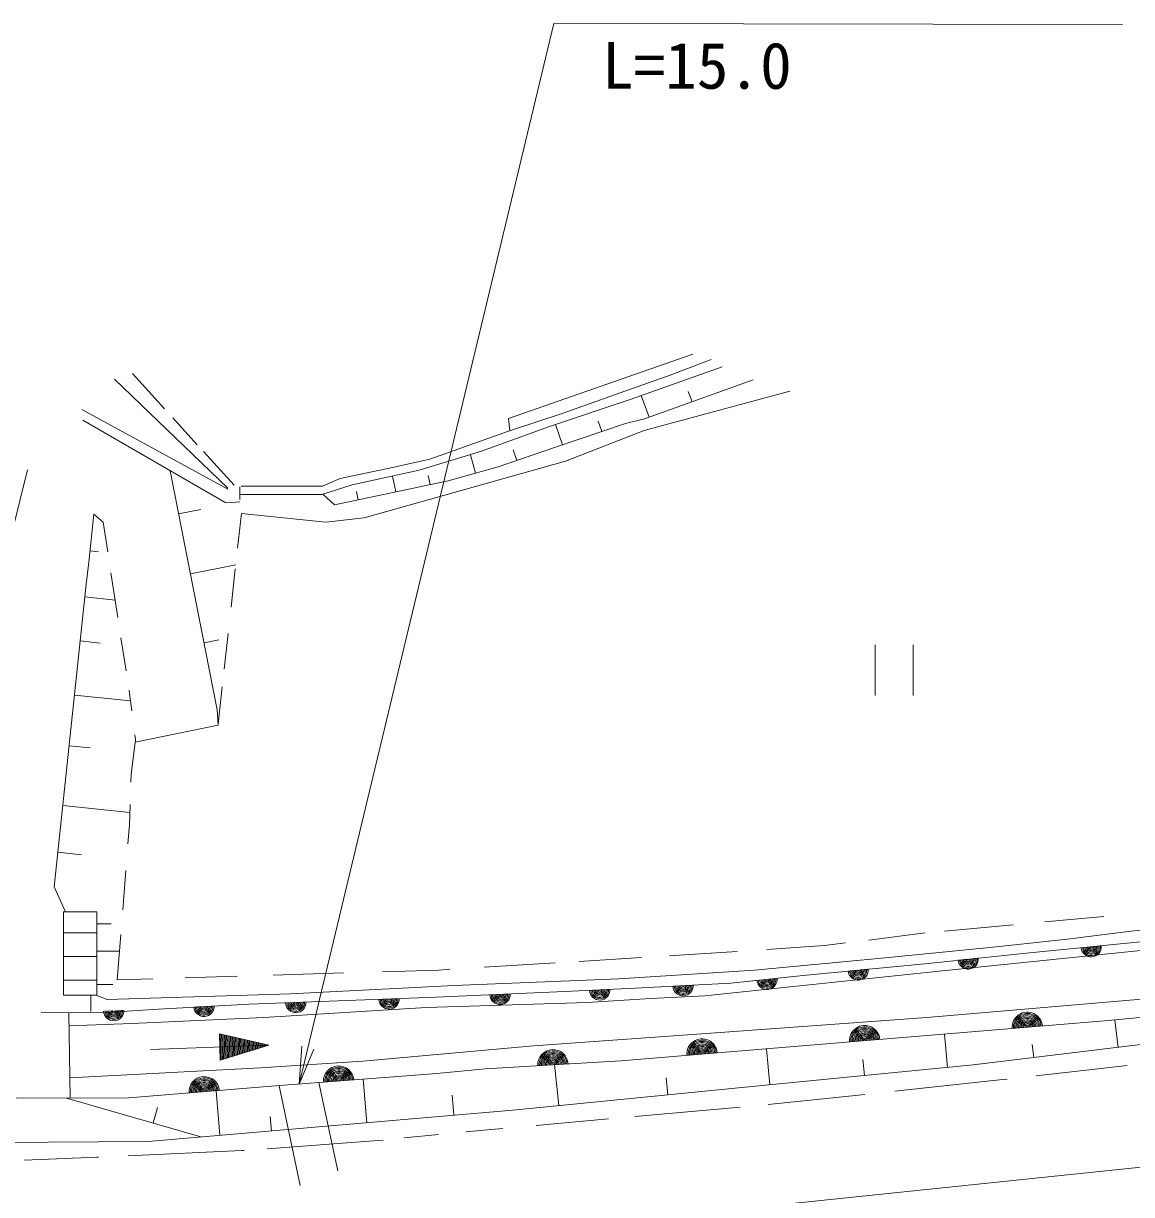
# Model space of a CAD drawing. Units: millimetres, scale not verified. Extents: x 40000 to 680000, y 20000 to 380000.
# Drawn here: x 499718 to 543401, y 271324 to 317499 of the extents above; entities that cross this region are included whole.
import ezdxf
from ezdxf.enums import TextEntityAlignment as Align

# ---------------------------------------------------------------- set-up
doc = ezdxf.new("R2010")
doc.units = ezdxf.units.MM
doc.header["$LTSCALE"] = 1000
for name, color, linetype, lineweight in [('M-BGD', 2, 'Continuous', 13), ('M-BGD-EXST', 7, 'Continuous', 13), ('M-TTL', 7, 'Continuous', 13), ('M-TTL-TXT', 7, 'Continuous', 13)]:
    doc.layers.add(name, color=color, linetype=linetype, lineweight=lineweight)
doc.styles.add('ＭＳ ゴシック', font='')
doc.styles.get('ＭＳ ゴシック').set_extended_font_data('MS Gothic')

# ---------------------------------------------------------------- blocks, each defined once
blk = doc.blocks.new('open_arrow')
at = {"color": 0, "linetype": 'Continuous', "lineweight": -2}
blk.add_lwpolyline([(7.5, 1.25), (0, 0), (7.5, -1.25)], dxfattribs=at)

msp = doc.modelspace()

# ---------------------------------------------------------------- linework, layer by layer
at = {"layer": 'M-BGD'}
msp.add_line((517770, 269706), (564229, 274527), dxfattribs=at)
at = {"layer": 'M-BGD-EXST'}
msp.add_line((520625, 317499), (543041, 317461), dxfattribs=at)
at = {"layer": 'M-TTL'}
for p, q in [((518844, 301925), (526110, 304462)), ((523632, 302669), (527257, 303962)), ((525212, 303632), (526825, 304245)), ((503302, 303468), (507770, 299175)), ((504017, 303700), (505282, 302307)), ((523017, 302852), (525212, 303632)), ((524197, 301904), (528487, 303446)), ((524182, 301454), (529933, 302996)), ((525928, 302992), (526076, 302579)), ((520456, 301608), (523632, 302669)), ((520988, 302139), (523017, 302852)), ((524073, 302826), (524381, 301970)), ((502021, 302272), (507770, 299142)), ((518843, 301426), (520988, 302139)), ((502054, 301857), (507693, 298591)), ((505605, 301951), (506571, 300888)), ((517779, 300629), (520456, 301608)), ((518888, 301442), (518844, 301925)), ((520655, 300776), (523448, 301722)), ((520697, 301688), (520969, 300883)), ((522373, 301818), (522513, 301405)), ((523448, 301722), (524197, 301904)), ((515734, 300315), (518843, 301426)), ((521088, 300246), (524182, 301454)), ((506817, 300616), (508020, 299291)), ((515318, 299883), (517779, 300629)), ((518427, 300014), (520655, 300776)), ((519022, 300690), (519167, 300267)), ((513151, 298001), (521088, 300246)), ((514271, 299984), (515734, 300315)), ((517338, 300496), (517541, 299767)), ((498995, 296332), (499872, 299895)), ((507361, 290441), (505500, 299861)), ((512209, 299554), (514271, 299984)), ((512674, 299304), (515318, 299883)), ((516465, 299467), (518427, 300014)), ((508249, 298724), (508253, 299224)), ((508301, 299258), (511511, 299255)), ((511477, 298923), (512674, 299304)), ((511511, 299255), (512209, 299554)), ((511975, 298523), (516465, 299467)), ((514271, 299654), (514401, 299033)), ((515672, 299674), (515747, 299316)), ((508251, 298925), (511477, 298923)), ((511517, 298935), (511975, 298523)), ((512842, 299043), (512910, 298720)), ((506716, 298338), (505835, 298164)), ((507720, 298593), (508249, 298635)), ((502290, 296262), (502493, 298144)), ((502493, 298144), (502863, 297841)), ((502863, 297841), (503044, 296659)), ((508159, 296811), (508310, 298173)), ((508310, 298173), (511638, 297834)), ((511638, 297834), (513151, 298001)), ((502677, 296663), (502337, 296699)), ((502188, 295388), (502290, 296262)), ((508086, 296147), (506303, 295795)), ((507902, 294482), (508069, 295995)), ((503169, 295843), (503439, 294081)), ((500933, 283453), (502188, 295388)), ((503335, 294762), (502135, 294888)), ((503563, 293275), (503762, 291975)), ((507633, 292043), (507787, 293442)), ((502746, 293070), (501953, 293154)), ((507424, 293194), (506840, 293078)), ((533296, 291005), (533297, 293005)), ((534797, 293004), (534796, 291004)), ((503937, 290787), (501729, 291020)), ((503880, 291206), (503899, 291082)), ((503899, 291082), (503988, 290392)), ((507393, 289871), (507555, 291339)), ((507395, 289835), (507361, 290441)), ((504120, 289163), (507395, 289835)), ((504133, 289267), (503963, 287888)), ((504110, 289445), (504133, 289267)), ((502343, 288934), (501519, 289021)), ((503963, 287888), (503953, 287579)), ((503911, 286392), (501272, 286670)), ((503922, 286700), (503894, 285905)), ((503894, 285905), (503836, 285149)), ((502013, 284725), (501078, 284824)), ((503755, 284107), (503633, 282548)), ((501370, 282477), (500933, 283453)), ((501302, 282477), (501300, 279182)), ((501302, 282477), (502614, 282476)), ((502611, 279181), (502614, 282476)), ((539986, 282071), (542312, 282283)), ((503172, 282003), (502613, 282003)), ((536029, 281711), (538735, 281957)), ((540875, 281400), (543061, 281668)), ((543061, 281668), (545684, 281968)), ((502613, 281648), (501302, 281649)), ((503558, 281579), (503418, 279786)), ((531293, 281140), (532120, 281244)), ((533039, 281360), (535260, 281641)), ((536066, 280161), (549415, 281528)), ((537815, 281067), (540875, 281400)), ((539132, 280831), (544486, 281362)), ((503506, 280916), (502612, 280917)), ((525192, 280739), (525778, 280775)), ((525778, 280775), (527847, 280912)), ((529029, 280990), (531293, 281140)), ((533410, 280634), (537815, 281067)), ((535325, 278312), (564595, 280803)), ((535384, 280440), (539132, 280831)), ((502612, 280707), (501301, 280709)), ((517884, 280288), (520677, 280460)), ((521623, 280519), (524079, 280670)), ((528535, 280167), (533410, 280634)), ((530453, 279966), (535384, 280440)), ((503418, 279786), (504821, 279829)), ((506087, 279868), (508145, 279932)), ((509567, 279976), (512337, 280062)), ((513870, 280109), (516094, 280178)), ((516094, 280178), (516532, 280205)), ((516699, 279572), (523188, 279836)), ((523188, 279836), (528535, 280167)), ((526584, 279160), (536066, 280161)), ((527607, 279658), (530453, 279966)), ((502611, 279780), (501300, 279781)), ((503242, 279608), (502611, 279609)), ((510243, 279242), (516699, 279572)), ((521041, 279326), (523831, 279464)), ((523831, 279464), (527607, 279658)), ((501300, 279182), (502611, 279181)), ((502376, 279181), (502375, 278543)), ((502577, 279181), (503014, 279013)), ((503014, 279013), (510243, 279242)), ((508615, 278829), (515969, 279105)), ((515969, 279105), (521041, 279326)), ((521944, 278895), (524432, 279061)), ((524432, 279061), (526584, 279160)), ((500412, 278498), (502782, 278496)), ((501565, 275126), (501501, 278497)), ((502782, 278496), (505036, 278635)), ((505036, 278635), (508615, 278829)), ((509200, 278301), (515589, 278699)), ((515589, 278699), (521944, 278895)), ((542496, 278181), (547263, 278666)), ((501511, 277971), (503988, 278070)), ((503988, 278070), (509200, 278301)), ((523265, 276603), (542496, 278181)), ((527188, 277714), (535325, 278312)), ((542743, 278206), (542873, 277129)), ((507441, 277659), (507479, 276624)), ((509391, 277213), (507441, 277659)), ((507473, 277651), (507511, 276634)), ((507524, 277640), (507560, 276649)), ((507574, 277628), (507610, 276664)), ((507625, 277617), (507659, 276680)), ((507675, 277605), (507709, 276695)), ((507726, 277594), (507758, 276710)), ((507776, 277582), (507808, 276725)), ((507827, 277571), (507857, 276740)), ((507877, 277559), (507907, 276756)), ((507928, 277547), (507956, 276771)), ((507978, 277536), (508006, 276786)), ((508028, 277524), (508055, 276801)), ((508079, 277513), (508105, 276817)), ((519824, 277182), (527188, 277714)), ((536023, 277650), (536151, 276340)), ((537156, 276438), (547329, 277668)), ((504722, 277040), (509391, 277213)), ((509391, 277213), (507479, 276624)), ((508129, 277501), (508154, 276832)), ((508180, 277490), (508204, 276847)), ((508230, 277478), (508253, 276862)), ((508281, 277467), (508302, 276877)), ((508331, 277455), (508352, 276893)), ((508382, 277443), (508401, 276908)), ((508432, 277432), (508451, 276923)), ((508483, 277420), (508500, 276938)), ((508533, 277409), (508550, 276954)), ((508583, 277397), (508599, 276969)), ((508634, 277386), (508649, 276984)), ((508684, 277374), (508698, 276999)), ((508735, 277363), (508748, 277015)), ((508785, 277351), (508797, 277030)), ((508836, 277340), (508847, 277045)), ((508886, 277328), (508896, 277060)), ((508937, 277316), (508946, 277075)), ((508987, 277305), (508995, 277091)), ((509038, 277293), (509045, 277106)), ((509088, 277282), (509094, 277121)), ((509139, 277270), (509143, 277136)), ((509189, 277259), (509193, 277152)), ((509239, 277247), (509242, 277167)), ((509290, 277236), (509292, 277182)), ((509340, 277224), (509341, 277197)), ((513099, 276583), (519824, 277182)), ((529008, 277074), (529146, 275657)), ((539481, 277242), (539543, 276726)), ((517918, 276281), (523265, 276603)), ((532813, 276656), (532874, 276020)), ((501550, 275921), (509064, 276318)), ((509064, 276318), (513099, 276583)), ((516015, 276102), (517918, 276281)), ((520658, 276446), (520819, 274830)), ((528843, 275628), (537156, 276438)), ((539636, 276005), (543229, 276413)), ((509816, 275618), (514474, 275976)), ((511361, 275737), (512105, 272260)), ((513107, 275871), (513253, 274159)), ((514474, 275976), (516015, 276102)), ((525058, 275922), (525124, 275258)), ((534074, 275396), (538315, 275855)), ((538315, 275855), (538496, 275876)), ((503871, 275134), (509816, 275618)), ((507309, 275414), (507458, 273664)), ((509795, 275616), (510629, 271679)), ((516612, 275238), (516679, 274451)), ((519008, 274650), (528843, 275628)), ((529072, 274881), (532767, 275255)), ((532767, 275255), (532881, 275267)), ((499431, 275119), (503871, 275134)), ((506717, 273600), (501415, 275126)), ((505005, 274754), (504829, 274143)), ((523822, 274397), (527824, 274755)), ((527824, 274755), (527967, 274769)), ((504637, 273423), (519008, 274650)), ((509450, 274404), (509498, 273838)), ((519926, 274049), (522785, 274304)), ((517168, 273794), (518140, 273889)), ((518140, 273889), (518610, 273931)), ((493563, 273348), (504637, 273423)), ((509329, 273132), (513701, 273456)), ((513701, 273456), (513901, 273475)), ((514720, 273555), (516085, 273688)), ((503851, 272850), (508321, 273057)), ((508321, 273057), (508424, 273065)), ((499748, 272680), (502605, 272793)), ((502605, 272793), (502672, 272796))]:
    msp.add_line(p, q, dxfattribs=at)
for centre, radius, start, end in [((541809, 281097), 400, 185.6606, 5.6606), ((541809, 281097), 400, 185.6606, 5.6606), ((541809, 281097), 350, 185.6606, 5.6606), ((541809, 281097), 300, 185.6606, 5.6606), ((541809, 281097), 250, 185.6606, 5.6606), ((541809, 281097), 200, 185.6606, 5.6606), ((541809, 281097), 150, 185.6606, 5.6606), ((541809, 281097), 100, 185.6606, 5.6606), ((541809, 281097), 50, 185.6606, 5.6606), ((536962, 280615), 400, 185.6974, 5.6974), ((536962, 280615), 400, 185.6974, 5.6974), ((536962, 280615), 350, 185.6974, 5.6974), ((536962, 280615), 300, 185.6974, 5.6974), ((536962, 280615), 250, 185.6974, 5.6974), ((536962, 280615), 200, 185.6974, 5.6974), ((536962, 280615), 150, 185.6974, 5.6974), ((536962, 280615), 100, 185.6974, 5.6974), ((536962, 280615), 50, 185.6974, 5.6974), ((529030, 279812), 400, 186.1656, 6.1656), ((529030, 279812), 400, 186.1656, 6.1656), ((529030, 279812), 350, 186.1656, 6.1656), ((529030, 279812), 300, 186.1656, 6.1656), ((529030, 279812), 250, 186.1656, 6.1656), ((529030, 279812), 200, 186.1656, 6.1656), ((529030, 279812), 150, 186.1656, 6.1656), ((529030, 279812), 100, 186.1656, 6.1656), ((532623, 280182), 400, 185.6974, 5.6974), ((532623, 280182), 400, 185.6974, 5.6974), ((532623, 280182), 350, 185.6974, 5.6974), ((532623, 280182), 300, 185.6974, 5.6974), ((532623, 280182), 250, 185.6974, 5.6974), ((532623, 280182), 200, 185.6974, 5.6974), ((532623, 280182), 150, 185.6974, 5.6974), ((532623, 280182), 100, 185.6974, 5.6974), ((532623, 280182), 50, 185.6974, 5.6974), ((522436, 279395), 400, 182.8413, 2.8413), ((522436, 279395), 400, 182.8413, 2.8413), ((522436, 279395), 350, 182.8413, 2.8413), ((522436, 279395), 300, 182.8413, 2.8413), ((522436, 279395), 250, 182.8413, 2.8413), ((522436, 279395), 200, 182.8413, 2.8413), ((522436, 279395), 150, 182.8413, 2.8413), ((522436, 279395), 100, 182.8413, 2.8413), ((522436, 279395), 50, 182.8413, 2.8413), ((525719, 279561), 400, 182.9403, 2.9403), ((525719, 279561), 400, 182.9403, 2.9403), ((525719, 279561), 350, 182.9403, 2.9403), ((525719, 279561), 300, 182.9403, 2.9403), ((525719, 279561), 250, 182.9403, 2.9403), ((525719, 279561), 200, 182.9403, 2.9403), ((525719, 279561), 150, 182.9403, 2.9403), ((525719, 279561), 100, 182.9403, 2.9403), ((525719, 279561), 50, 182.9403, 2.9403), ((529030, 279812), 50, 186.1656, 6.1656), ((510453, 278898), 400, 182.1442, 2.1442), ((510453, 278898), 400, 182.1442, 2.1442), ((510453, 278898), 350, 182.1442, 2.1442), ((510453, 278898), 300, 182.1442, 2.1442), ((510453, 278898), 250, 182.1442, 2.1442), ((510453, 278898), 200, 182.1442, 2.1442), ((510453, 278898), 150, 182.1442, 2.1442), ((510453, 278898), 100, 182.1442, 2.1442), ((510453, 278898), 50, 182.1442, 2.1442), ((514130, 279036), 400, 182.1442, 2.1442), ((514130, 279036), 400, 182.1442, 2.1442), ((514130, 279036), 350, 182.1442, 2.1442), ((514130, 279036), 300, 182.1442, 2.1442), ((514130, 279036), 250, 182.1442, 2.1442), ((514130, 279036), 200, 182.1442, 2.1442), ((514130, 279036), 150, 182.1442, 2.1442), ((514130, 279036), 100, 182.1442, 2.1442), ((514130, 279036), 50, 182.1442, 2.1442), ((518505, 279215), 400, 182.4948, 2.4948), ((518505, 279215), 400, 182.4948, 2.4948), ((518505, 279215), 350, 182.4948, 2.4948), ((518505, 279215), 300, 182.4948, 2.4948), ((518505, 279215), 250, 182.4948, 2.4948), ((518505, 279215), 200, 182.4948, 2.4948), ((518505, 279215), 150, 182.4948, 2.4948), ((518505, 279215), 100, 182.4948, 2.4948), ((518505, 279215), 50, 182.4948, 2.4948), ((503279, 278580), 400, 182.6713, 2.6713), ((503279, 278580), 400, 182.6713, 2.6713), ((503279, 278580), 350, 182.6713, 2.6713), ((503279, 278580), 300, 182.6713, 2.6713), ((503279, 278580), 250, 182.6713, 2.6713), ((503279, 278580), 200, 182.6713, 2.6713), ((503279, 278580), 150, 182.6713, 2.6713), ((503279, 278580), 100, 182.6713, 2.6713), ((503279, 278580), 50, 182.6713, 2.6713), ((506836, 278746), 400, 182.6713, 2.6713), ((506836, 278746), 400, 182.6713, 2.6713), ((506836, 278746), 350, 182.6713, 2.6713), ((506836, 278746), 300, 182.6713, 2.6713), ((506836, 278746), 250, 182.6713, 2.6713), ((506836, 278746), 200, 182.6713, 2.6713), ((506836, 278746), 150, 182.6713, 2.6713), ((506836, 278746), 100, 182.6713, 2.6713), ((506836, 278746), 50, 182.6713, 2.6713), ((539291, 277918), 600, 4.6913, 184.6913), ((539291, 277918), 550, 4.6913, 184.6913), ((532880, 277392), 600, 4.6913, 184.6913), ((539291, 277918), 500, 4.6913, 184.6913), ((539291, 277918), 450, 4.6913, 184.6913), ((539291, 277918), 400, 4.6913, 184.6913), ((539291, 277918), 350, 4.6913, 184.6913), ((539291, 277918), 300, 4.6913, 184.6913), ((539291, 277918), 250, 4.6913, 184.6913), ((539291, 277918), 200, 4.6913, 184.6913), ((539291, 277918), 150, 4.6913, 184.6913), ((539291, 277918), 100, 4.6913, 184.6913), ((532880, 277392), 550, 4.6913, 184.6913), ((532880, 277392), 500, 4.6913, 184.6913), ((532880, 277392), 450, 4.6913, 184.6913), ((532880, 277392), 400, 4.6913, 184.6913), ((532880, 277392), 350, 4.6913, 184.6913), ((532880, 277392), 300, 4.6913, 184.6913), ((532880, 277392), 250, 4.6913, 184.6913), ((532880, 277392), 200, 4.6913, 184.6913), ((532880, 277392), 150, 4.6913, 184.6913), ((539291, 277918), 50, 4.6913, 184.6913), ((526470, 276866), 600, 4.6913, 184.6913), ((526470, 276866), 550, 4.6913, 184.6913), ((526470, 276866), 500, 4.6913, 184.6913), ((526470, 276866), 450, 4.6913, 184.6913), ((526470, 276866), 400, 4.6913, 184.6913), ((526470, 276866), 350, 4.6913, 184.6913), ((526470, 276866), 300, 4.6913, 184.6913), ((526470, 276866), 250, 4.6913, 184.6913), ((526470, 276866), 200, 4.6913, 184.6913), ((532880, 277392), 100, 4.6913, 184.6913), ((532880, 277392), 50, 4.6913, 184.6913), ((520592, 276442), 600, 3.4417, 183.4417), ((520592, 276442), 550, 3.4417, 183.4417), ((520592, 276442), 500, 3.4417, 183.4417), ((520592, 276442), 450, 3.4417, 183.4417), ((520592, 276442), 400, 3.4417, 183.4417), ((520592, 276442), 350, 3.4417, 183.4417), ((520592, 276442), 300, 3.4417, 183.4417), ((520592, 276442), 250, 3.4417, 183.4417), ((520592, 276442), 200, 3.4417, 183.4417), ((520592, 276442), 150, 3.4417, 183.4417), ((526470, 276866), 150, 4.6913, 184.6913), ((526470, 276866), 100, 4.6913, 184.6913), ((526470, 276866), 50, 4.6913, 184.6913), ((512145, 275797), 600, 4.3998, 184.3998), ((512145, 275797), 550, 4.3998, 184.3998), ((512145, 275797), 500, 4.3998, 184.3998), ((512145, 275797), 450, 4.3998, 184.3998), ((512145, 275797), 400, 4.3998, 184.3998), ((512145, 275797), 350, 4.3998, 184.3998), ((520592, 276442), 100, 3.4417, 183.4417), ((520592, 276442), 50, 3.4417, 183.4417), ((506844, 275376), 600, 4.6558, 184.6558), ((506844, 275376), 550, 4.6558, 184.6558), ((506844, 275376), 500, 4.6558, 184.6558), ((506844, 275376), 450, 4.6558, 184.6558), ((506844, 275376), 400, 4.6558, 184.6558), ((506844, 275376), 350, 4.6558, 184.6558), ((506844, 275376), 300, 4.6558, 184.6558), ((512145, 275797), 300, 4.3998, 184.3998), ((512145, 275797), 250, 4.3998, 184.3998), ((512145, 275797), 200, 4.3998, 184.3998), ((512145, 275797), 150, 4.3998, 184.3998), ((512145, 275797), 100, 4.3998, 184.3998), ((512145, 275797), 50, 4.3998, 184.3998), ((506844, 275376), 250, 4.6558, 184.6558), ((506844, 275376), 200, 4.6558, 184.6558), ((506844, 275376), 150, 4.6558, 184.6558), ((506844, 275376), 100, 4.6558, 184.6558), ((506844, 275376), 50, 4.6558, 184.6558)]:
    msp.add_arc(centre, radius, start, end, dxfattribs=at)
at = {"layer": 'M-TTL-TXT'}
msp.add_line((510582, 275677), (520625, 317499), dxfattribs=at)

# ---------------------------------------------------------------- block references
at = {"layer": 'M-TTL-TXT', "xscale": 197, "yscale": 197, "rotation": 76.5}
msp.add_blockref('open_arrow', (510582, 275677), dxfattribs=at)

# ---------------------------------------------------------------- texts
at = {"layer": 'M-TTL-TXT', "style": 'ＭＳ ゴシック'}
msp.add_text(' L=15.0', height=1833, rotation=359.95, dxfattribs=at).set_placement((521275, 314379), align=Align.BOTTOM_LEFT)

doc.saveas('drawing.dxf')
